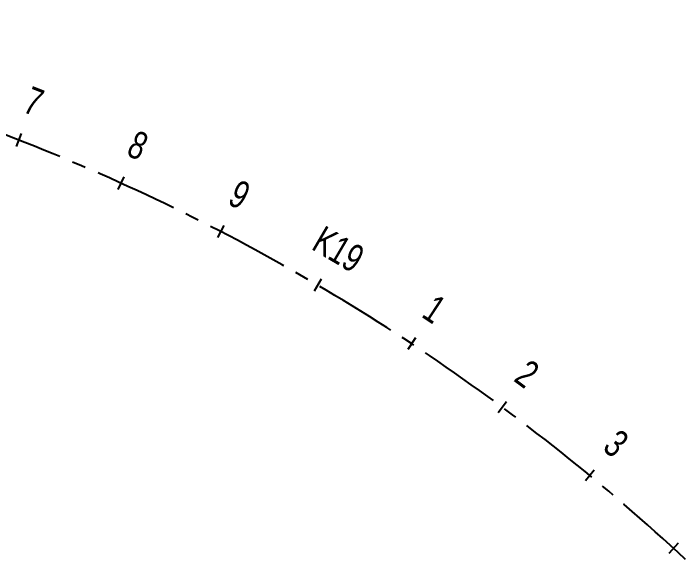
# Model space of a CAD drawing. Header units: millimetres. Extents: x 29316 to 52938, y 29851 to 35526.
# Drawn here: x 47813 to 48420, y 32853 to 33346 of the extents above; entities that cross this region are included whole.
import ezdxf
from ezdxf.enums import TextEntityAlignment as Align

# ---------------------------------------------------------------- set-up
doc = ezdxf.new("R2010")
doc.units = ezdxf.units.MM
doc.header["$MEASUREMENT"] = 0
doc.linetypes.add('CENTER2', pattern=[1.125, 0.75, -0.125, 0.125, -0.125])
doc.layers.get('0').update_dxf_attribs({"linetype": 'CONTINUOUS'})
doc.layers.add('标注_桩号', color=2, linetype='CONTINUOUS')
doc.styles.get("Standard").update_dxf_attribs({"font": 'rc9.shx', "width": 0.75, "height": 6, "bigfont": 'hztxt.shx'})

msp = doc.modelspace()

# ---------------------------------------------------------------- linework, layer by layer
at = {"color": 1, "linetype": 'CENTER2', "ltscale": 100}
msp.add_arc((47130.81, 31469.99), 1890.77, 47.02626, 82.75864, dxfattribs=at)
at = {"layer": '标注_桩号'}
for p, q in [((47820.16, 33237.33), (47815.62, 33225.68)), ((47912.62, 33198.42), (47907.47, 33187.03)), ((48002.9, 33154.67), (47997.16, 33143.57)), ((48090.74, 33106.21), (48084.42, 33095.43)), ((48175.9, 33053.18), (48169.01, 33042.75)), ((48258.13, 32995.72), (48250.7, 32985.66)), ((48337.21, 32933.99), (48329.26, 32924.34)), ((48412.91, 32868.17), (48404.47, 32858.96))]:
    msp.add_line(p, q, dxfattribs=at)

# ---------------------------------------------------------------- texts
at = {"layer": '标注_桩号', "width": 0.75}
for s, rotation, p in [('7', 338.69187, (47826.97, 33254.8)), ('8', 335.66158, (47920.35, 33215.5)), ('9', 332.6313, (48011.52, 33171.32)), ('K19', 329.60101, (48100.23, 33122.38)), ('1', 326.57072, (48186.23, 33068.83)), ('2', 323.54043, (48269.27, 33010.8)), ('3', 320.51015, (48349.13, 32948.46))]:
    msp.add_text(s, height=25, rotation=rotation, dxfattribs=at).set_placement(p, align=Align.CENTER)

doc.saveas('drawing.dxf')
